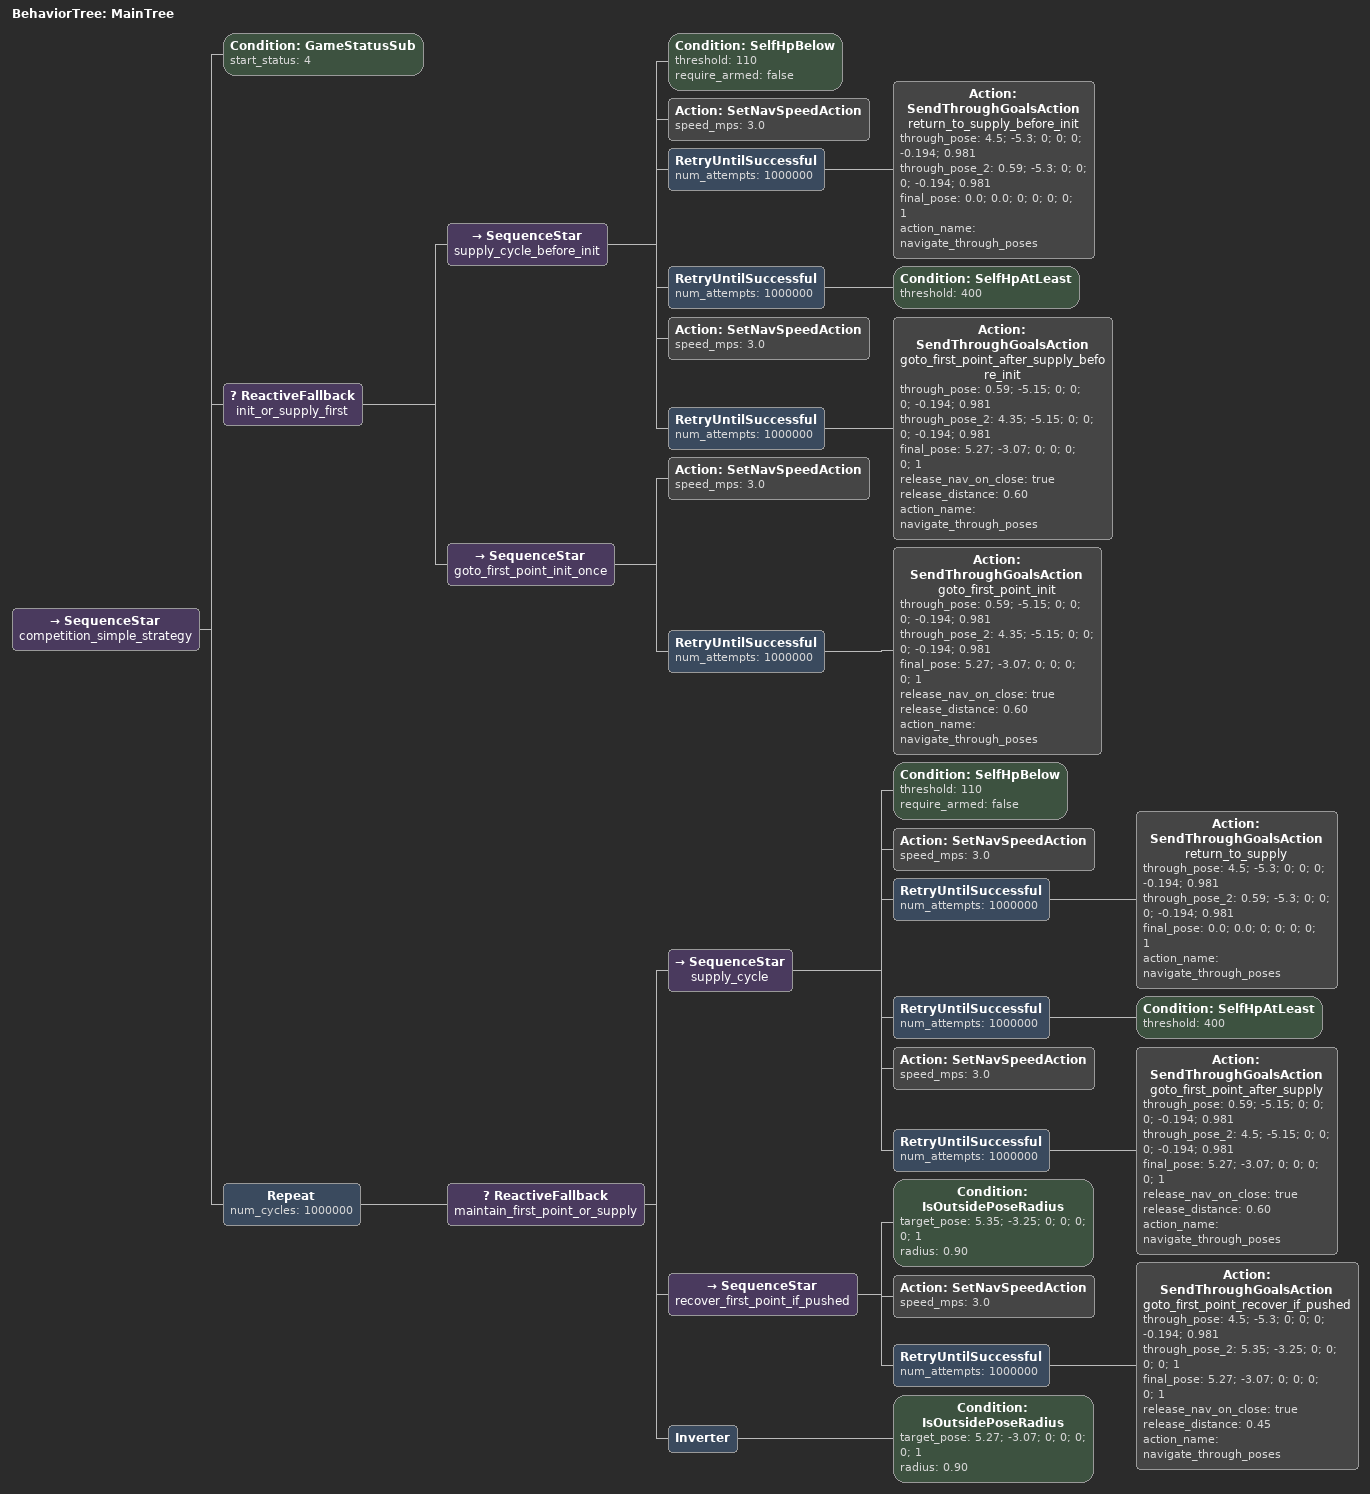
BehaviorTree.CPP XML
<?xml version="1.0" encoding="UTF-8"?>

<root main_tree_to_execute="MainTree">
  <BehaviorTree ID="MainTree">
    <!-- SequenceStar: 前序成功节点不会在后续tick被反复重跑，避免到点后重复触发导航/释放导致零速干预 -->
    <SequenceStar name="competition_simple_strategy">
      <!-- 0) 等待比赛开始信号：game_progress == 4 -->
      <Condition ID="GameStatusSub" start_status="4"/>

      <!-- 1) 开局阶段也保持“低血补给最高优先级” -->
      <ReactiveFallback name="init_or_supply_first">
        <SequenceStar name="supply_cycle_before_init">
          <Condition ID="SelfHpBelow" threshold="110" require_armed="false"/>

          <Action ID="SetNavSpeedAction" speed_mps="3.0"/>
          <RetryUntilSuccessful num_attempts="1000000">
            <Action ID="SendThroughGoalsAction" name="return_to_supply_before_init"
                   through_pose="4.5; -5.3; 0; 0; 0; -0.194; 0.981"
                   through_pose_2="0.59; -5.3; 0; 0; 0; -0.194; 0.981"
                   final_pose="0.0; 0.0; 0; 0; 0; 0; 1"
                   action_name="navigate_through_poses"/>
          </RetryUntilSuccessful>

          <RetryUntilSuccessful num_attempts="1000000">
            <Condition ID="SelfHpAtLeast" threshold="400"/>
          </RetryUntilSuccessful>

          <Action ID="SetNavSpeedAction" speed_mps="3.0"/>
          <RetryUntilSuccessful num_attempts="1000000">
            <Action ID="SendThroughGoalsAction" name="goto_first_point_after_supply_before_init"
                   through_pose="0.59; -5.15; 0; 0; 0; -0.194; 0.981"
                   through_pose_2="4.35; -5.15; 0; 0; 0; -0.194; 0.981"
                   final_pose="5.27; -3.07; 0; 0; 0; 0; 1"
                   release_nav_on_close="true"
                   release_distance="0.60"
                   action_name="navigate_through_poses"/>
          </RetryUntilSuccessful>
        </SequenceStar>

        <SequenceStar name="goto_first_point_init_once">
          <Action ID="SetNavSpeedAction" speed_mps="3.0"/>
          <RetryUntilSuccessful num_attempts="1000000">
            <Action ID="SendThroughGoalsAction" name="goto_first_point_init"
                   through_pose="0.59; -5.15; 0; 0; 0; -0.194; 0.981"
                   through_pose_2="4.35; -5.15; 0; 0; 0; -0.194; 0.981"
                   final_pose="5.27; -3.07; 0; 0; 0; 0; 1"
                   release_nav_on_close="true"
                   release_distance="0.60"
                   action_name="navigate_through_poses"/>
          </RetryUntilSuccessful>
        </SequenceStar>
      </ReactiveFallback>

      <!-- 2) 循环：低血补给优先；若被顶出第一点则自动回位 -->
      <Repeat num_cycles="1000000">
        <ReactiveFallback name="maintain_first_point_or_supply">
          <!-- 优先级1：低血直接补给 -->
          <SequenceStar name="supply_cycle">
            <Condition ID="SelfHpBelow" threshold="110" require_armed="false"/>

            <Action ID="SetNavSpeedAction" speed_mps="3.0"/>
            <RetryUntilSuccessful num_attempts="1000000">
              <Action ID="SendThroughGoalsAction" name="return_to_supply"
                     through_pose="4.5; -5.3; 0; 0; 0; -0.194; 0.981"
                     through_pose_2="0.59; -5.3; 0; 0; 0; -0.194; 0.981"
                     final_pose="0.0; 0.0; 0; 0; 0; 0; 1"
                     action_name="navigate_through_poses"/>
            </RetryUntilSuccessful>

            <RetryUntilSuccessful num_attempts="1000000">
              <Condition ID="SelfHpAtLeast" threshold="400"/>
            </RetryUntilSuccessful>

            <Action ID="SetNavSpeedAction" speed_mps="3.0"/>
            <RetryUntilSuccessful num_attempts="1000000">
              <Action ID="SendThroughGoalsAction" name="goto_first_point_after_supply"
                     through_pose="0.59; -5.15; 0; 0; 0; -0.194; 0.981"
                     through_pose_2="4.5; -5.15; 0; 0; 0; -0.194; 0.981"
                     final_pose="5.27; -3.07; 0; 0; 0; 0; 1"
                     release_nav_on_close="true"
                     release_distance="0.60"
                     action_name="navigate_through_poses"/>
            </RetryUntilSuccessful>
          </SequenceStar>

          <!-- 优先级2：被物理推出第一点时，自动回位 -->
          <SequenceStar name="recover_first_point_if_pushed">
            <Condition ID="IsOutsidePoseRadius"
                       target_pose="5.35; -3.25; 0; 0; 0; 0; 1"
                       radius="0.90"/>
            <Action ID="SetNavSpeedAction" speed_mps="3.0"/>
            <RetryUntilSuccessful num_attempts="1000000">
              <Action ID="SendThroughGoalsAction" name="goto_first_point_recover_if_pushed"
                     through_pose="4.5; -5.3; 0; 0; 0; -0.194; 0.981"
                     through_pose_2="5.35; -3.25; 0; 0; 0; 0; 1"
                     final_pose="5.27; -3.07; 0; 0; 0; 0; 1"
                     release_nav_on_close="true"
                     release_distance="0.45"
                     action_name="navigate_through_poses"/>
            </RetryUntilSuccessful>
          </SequenceStar>

          <!-- 优先级3：在第一点半径内，循环保持成功 -->
          <Inverter>
            <Condition ID="IsOutsidePoseRadius"
                       target_pose="5.27; -3.07; 0; 0; 0; 0; 1"
                       radius="0.90"/>
          </Inverter>
        </ReactiveFallback>
      </Repeat>
    </SequenceStar>
  </BehaviorTree>
</root>
